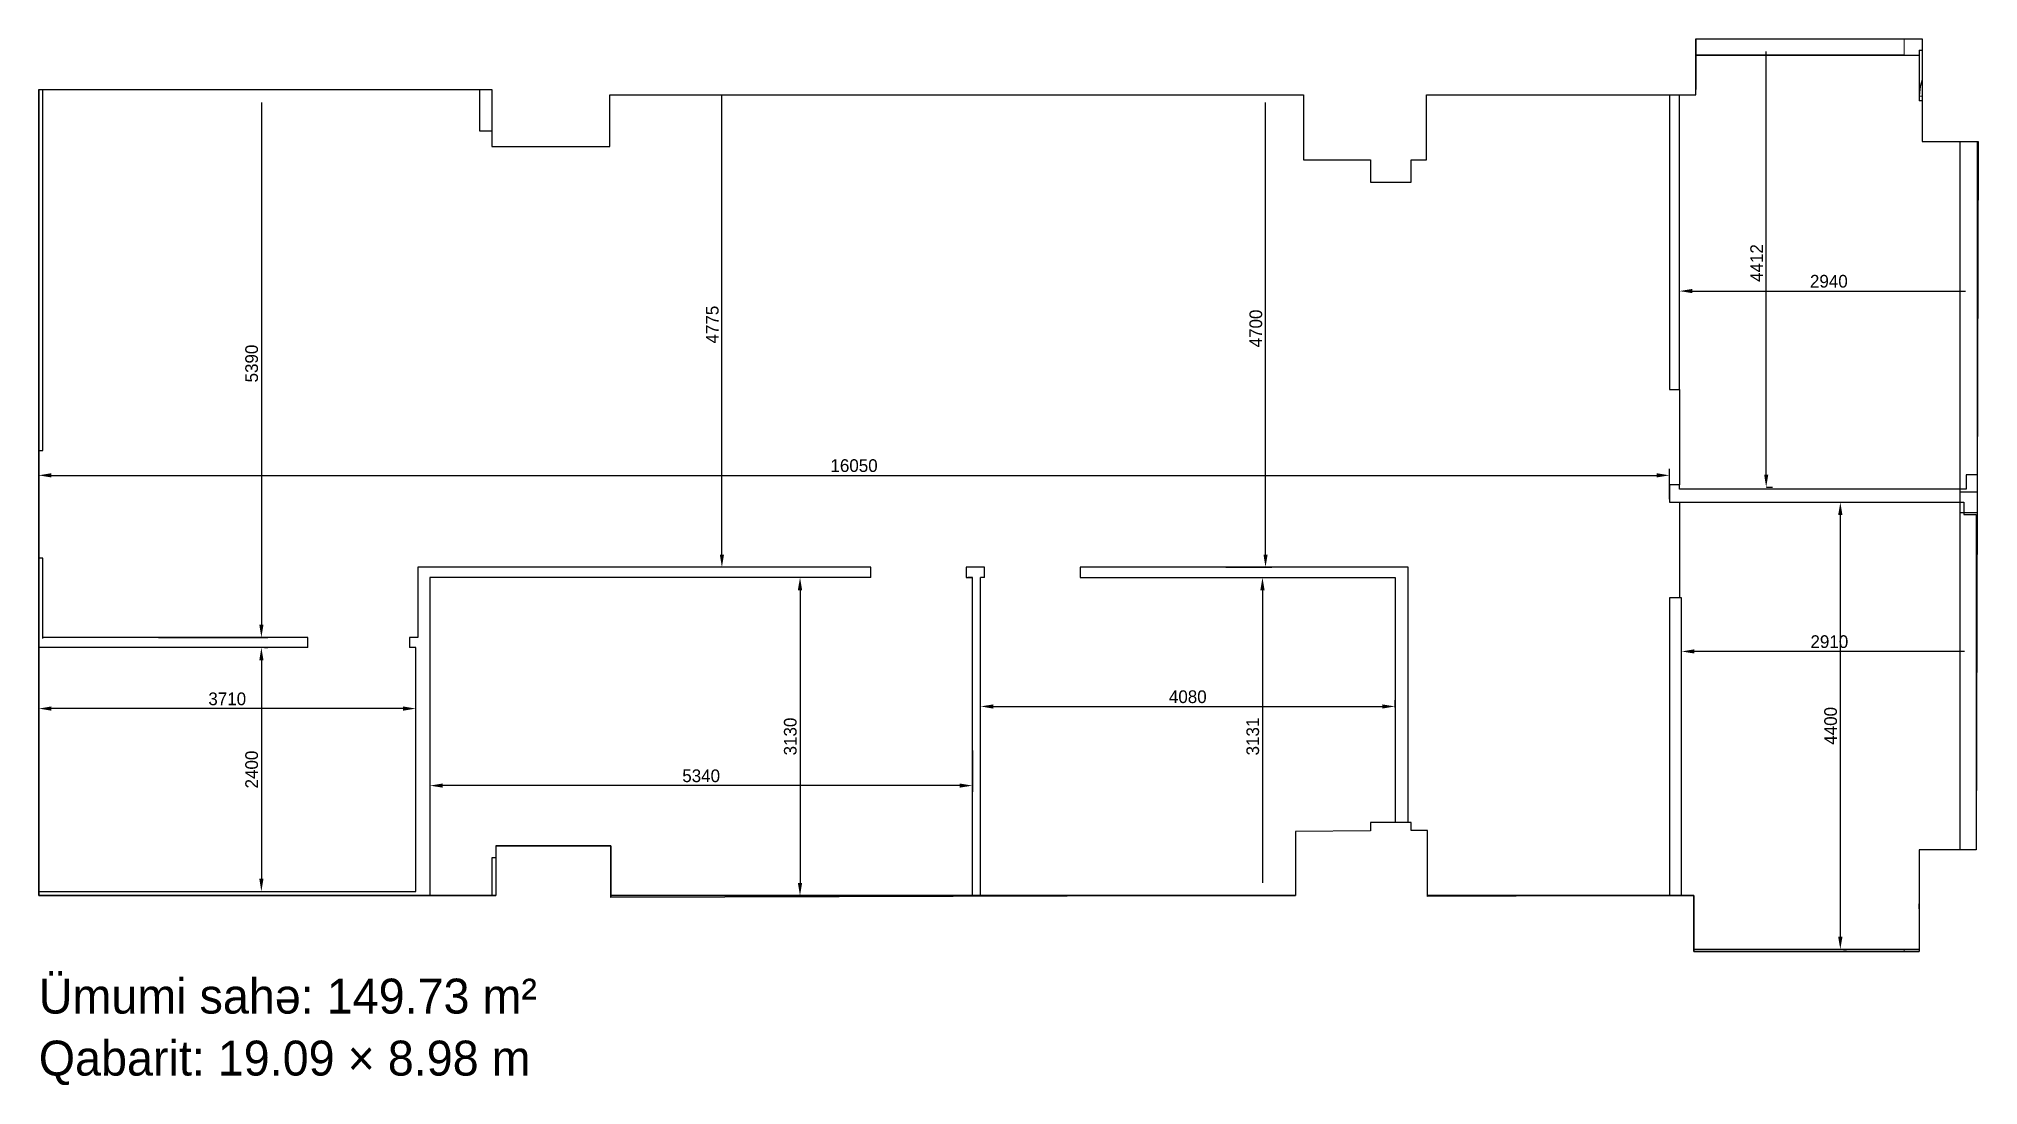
# Model space of a CAD drawing. Header units: millimetres. Extents: x 1394655 to 1413745, y 8396 to 18692.
import ezdxf

# ---------------------------------------------------------------- set-up
doc = ezdxf.new("R2010")
doc.units = ezdxf.units.MM
for name, color, linetype in [('Divar-komek', 7, 'Continuous'), ('OFFICE_BOUNDARY', 3, 'Continuous'), ('Pencere', 7, 'Continuous'), ('plita 2', 7, 'Continuous'), ('sutun1', 7, 'Continuous')]:
    doc.layers.add(name, color=color, linetype=linetype)
doc.layers.add('obl. keramogranit', color=138, linetype='Continuous', lineweight=18, true_color=0x005252)

msp = doc.modelspace()

# ---------------------------------------------------------------- linework, layer by layer
for p, q in [((1410965, 18142), (1410965, 18692)), ((1410965, 18142), (1410965, 18692)), ((1410965, 18692), (1413195, 18692)), ((1413195, 18692), (1413195, 17682)), ((1394655, 18192), (1399115, 18192)), ((1394655, 10262), (1394655, 18192)), ((1394695, 14642), (1394695, 18192)), ((1398995, 17782), (1398995, 18192)), ((1399115, 18192), (1399115, 17632)), ((1400275, 17632), (1400275, 18142)), ((1400275, 17632), (1400275, 18142)), ((1400275, 18142), (1407105, 18142)), ((1407105, 18142), (1407105, 17502)), ((1408315, 17502), (1408315, 18142)), ((1408315, 17502), (1408315, 18142)), ((1408315, 18142), (1410965, 18142)), ((1410705, 18142), (1410705, 15242)), ((1410805, 15242), (1410805, 18142)), ((1399115, 17782), (1398995, 17782)), ((1399115, 17632), (1400275, 17632)), ((1413195, 17682), (1413745, 17682)), ((1413745, 17682), (1413725, 10712)), ((1410705, 15242), (1410805, 15242)), ((1410805, 15242), (1410805, 14302)), ((1394655, 14642), (1394695, 14642)), ((1413736, 14402), (1413625, 14402)), ((1413625, 14402), (1413625, 14262)), ((1410805, 14302), (1410705, 14302)), ((1410705, 14302), (1410705, 14132)), ((1410705, 14132), (1410805, 14132)), ((1410805, 14262), (1410805, 14302)), ((1413625, 14262), (1410805, 14262)), ((1410805, 14132), (1410805, 13192)), ((1410805, 14132), (1413605, 14132)), ((1413605, 14132), (1413605, 14012)), ((1413605, 14012), (1413725, 14012)), ((1413725, 14012), (1413725, 10712)), ((1394695, 13582), (1394655, 13582)), ((1394695, 12792), (1394695, 13582)), ((1402845, 13392), (1398505, 13392)), ((1398505, 13392), (1398505, 10262)), ((1403845, 10253), (1403845, 13392)), ((1403925, 10253), (1403925, 13392)), ((1408135, 13492), (1404905, 13492)), ((1404905, 13492), (1404905, 13392)), ((1408005, 13392), (1408005, 10982)), ((1408135, 10982), (1408135, 13492)), ((1410805, 13192), (1410705, 13192)), ((1410705, 13192), (1410705, 10261)), ((1410825, 13192), (1410805, 13192)), ((1410825, 10262), (1410825, 13192)), ((1407025, 10892), (1407025, 10262)), ((1408325, 10902), (1408165, 10902)), ((1408325, 10252), (1408325, 10902)), ((1408325, 10252), (1408325, 10902)), ((1399155, 10752), (1400285, 10752)), ((1400285, 10752), (1399155, 10752)), ((1399155, 10752), (1399155, 10262)), ((1400285, 10752), (1400285, 10242)), ((1400285, 10242), (1400285, 10752)), ((1413725, 10712), (1413165, 10712)), ((1413725, 10712), (1413165, 10712)), ((1413165, 10712), (1413165, 9712)), ((1399155, 10262), (1394655, 10262)), ((1407025, 10262), (1400285, 10242)), ((1410945, 10262), (1408325, 10252)), ((1410945, 10262), (1410825, 10262)), ((1410945, 9712), (1410945, 10262)), ((1410945, 9712), (1410945, 10262)), ((1413165, 9712), (1410945, 9712)), ((1413165, 9712), (1410945, 9712))]:
    msp.add_line(p, q)
at = {"color": 1, "lineweight": 30}
for p, q in [((1410965, 18192), (1410965, 18692)), ((1394655, 10262), (1394655, 18192)), ((1399155, 10262), (1394655, 10262)), ((1407025, 10262), (1400285, 10262)), ((1410945, 10262), (1408325, 10262)), ((1410945, 9712), (1410945, 10262)), ((1413165, 9712), (1410945, 9712))]:
    msp.add_line(p, q, dxfattribs=at)
at = {"color": 0, "lineweight": -2, "transparency": 16777216}
for p, q in [((1411658, 14405), (1411658, 18567)), ((1401379, 13617), (1401379, 18142)), ((1396846, 18067), (1396846, 12927)), ((1406730, 13617), (1406730, 18067)), ((1410805, 16025), (1410805, 16273)), ((1410930, 16210), (1413620, 16210)), ((1394655, 14158), (1394655, 14460)), ((1394780, 14397), (1410580, 14397)), ((1410705, 14164), (1410705, 14460)), ((1411660, 14280), (1411721, 14280)), ((1412419, 14132), (1412450, 14132)), ((1412388, 14007), (1412388, 9857)), ((1401466, 13492), (1401317, 13492)), ((1402206, 13392), (1402086, 13392)), ((1406338, 13492), (1406793, 13492)), ((1406722, 13392), (1406763, 13392)), ((1402148, 13267), (1402148, 10387)), ((1406700, 13267), (1406700, 10386)), ((1395833, 12802), (1396909, 12802)), ((1396878, 12702), (1396909, 12702)), ((1410825, 12339), (1410825, 12727)), ((1413610, 12664), (1410950, 12664)), ((1396846, 12577), (1396846, 10427)), ((1394655, 12074), (1394655, 12165)), ((1398240, 12102), (1394780, 12102)), ((1398365, 12074), (1398365, 12165)), ((1403925, 12114), (1403925, 12185)), ((1404050, 12123), (1407880, 12123)), ((1408005, 12114), (1408005, 12185)), ((1398505, 11688), (1398505, 11282)), ((1403845, 11688), (1403845, 11282)), ((1403720, 11344), (1398630, 11344)), ((1396878, 10302), (1396909, 10302)), ((1402206, 10262), (1402086, 10262)), ((1412419, 9732), (1412450, 9732))]:
    msp.add_line(p, q, dxfattribs=at)
for points in [[(1402845, 13392), (1402845, 13492), (1398385, 13492), (1398385, 12802), (1398305, 12802), (1398305, 12702)], [(1403965, 13392), (1403965, 13492), (1403785, 13492), (1403785, 13392)], [(1403785, 13392), (1403845, 13392)], [(1403845, 13392), (1403801, 13392)], [(1403965, 13392), (1403925, 13392)], [(1404905, 13392), (1408005, 13392)], [(1397305, 12802), (1394695, 12802)], [(1397305, 12702), (1397305, 12802)], [(1397305, 12702), (1394655, 12702), (1394655, 10302), (1398365, 10302), (1398365, 12702), (1398305, 12702)]]:
    msp.add_lwpolyline(points)
at = {"color": 0, "transparency": 16777216}
for points in [[(1410930, 16231), (1410930, 16190), (1410805, 16210)], [(1394780, 14418), (1394780, 14376), (1394655, 14397)], [(1410580, 14418), (1410580, 14376), (1410705, 14397)], [(1411638, 14405), (1411679, 14405), (1411658, 14280)], [(1412367, 14007), (1412409, 14007), (1412388, 14132)], [(1401359, 13617), (1401400, 13617), (1401379, 13492)], [(1406710, 13617), (1406751, 13617), (1406730, 13492)], [(1402127, 13267), (1402169, 13267), (1402148, 13392)], [(1406679, 13267), (1406721, 13267), (1406700, 13392)], [(1396826, 12927), (1396867, 12927), (1396846, 12802)], [(1396826, 12577), (1396867, 12577), (1396846, 12702)], [(1410950, 12685), (1410950, 12644), (1410825, 12664)], [(1394780, 12123), (1394780, 12081), (1394655, 12102)], [(1398240, 12123), (1398240, 12081), (1398365, 12102)], [(1404050, 12143), (1404050, 12102), (1403925, 12123)], [(1407880, 12143), (1407880, 12102), (1408005, 12123)], [(1398630, 11365), (1398630, 11324), (1398505, 11344)], [(1403720, 11365), (1403720, 11324), (1403845, 11344)], [(1396826, 10427), (1396867, 10427), (1396846, 10302)], [(1402127, 10387), (1402169, 10387), (1402148, 10262)], [(1412367, 9857), (1412409, 9857), (1412388, 9732)]]:
    msp.add_solid(points, dxfattribs=at)
at = {"layer": 'Divar-komek'}
msp.add_lwpolyline([(1413195, 18290), (1413174, 18223), (1413165, 18132)], dxfattribs=at)
at = {"layer": 'obl. keramogranit'}
for p, q in [((1413015, 18692), (1413015, 18532)), ((1413015, 18532), (1413165, 18532)), ((1413015, 9712), (1413015, 9732)), ((1413015, 9732), (1413165, 9732))]:
    msp.add_line(p, q, dxfattribs=at)
at = {"layer": 'OFFICE_BOUNDARY'}
msp.add_lwpolyline([(1399115, 18192), (1399115, 17632), (1400275, 17632), (1400275, 18142), (1407105, 18142), (1407105, 17502), (1407765, 17502), (1407765, 17282), (1408165, 17282), (1408165, 17502), (1408315, 17502), (1408315, 18142), (1410965, 18142), (1410965, 18692), (1413195, 18692), (1413195, 17682), (1413745, 17682), (1413725, 10712), (1413165, 10712), (1413165, 9712), (1410945, 9712), (1410945, 10262), (1408325, 10252), (1408325, 10902), (1408165, 10901), (1408165, 10982), (1407765, 10982), (1407765, 10898), (1407025, 10892), (1407025, 10262), (1400285, 10242), (1400285, 10752), (1399155, 10752), (1399155, 10262), (1394655, 10262), (1394655, 18192), (1399115, 18192)], close=True, dxfattribs=at)
at = {"layer": 'Pencere'}
msp.add_line((1413735, 17682), (1413735, 14232), dxfattribs=at)
at = {"layer": 'plita 2'}
for p, q in [((1413015, 18532), (1410965, 18532)), ((1413015, 9732), (1410945, 9732))]:
    msp.add_line(p, q, dxfattribs=at)
at = {"layer": 'sutun1', "color": 183}
for p, q in [((1410965, 18532), (1413165, 18532)), ((1413165, 18532), (1413165, 18132)), ((1413165, 18132), (1413195, 18129)), ((1413565, 17682), (1413565, 10712)), ((1413165, 10182), (1413165, 9732)), ((1413165, 9732), (1410945, 9732))]:
    msp.add_line(p, q, dxfattribs=at)
at = {"layer": 'sutun1'}
for p, q in [((1413165, 18582), (1413165, 18082)), ((1413165, 18582), (1413195, 18582)), ((1399115, 18192), (1399115, 17632)), ((1413165, 18132), (1413165, 18082)), ((1413195, 18082), (1413165, 18082)), ((1399115, 17632), (1400115, 17632)), ((1413565, 14232), (1413565, 14032)), ((1413735, 14232), (1413565, 14232)), ((1413565, 14032), (1413735, 14032)), ((1399155, 10632), (1399115, 10632)), ((1399115, 10632), (1399115, 10262)), ((1413165, 10182), (1413165, 9712)), ((1413165, 10132), (1413165, 10182))]:
    msp.add_line(p, q, dxfattribs=at)

# ---------------------------------------------------------------- texts
for s, p in [('Ümumi sahə: 149.73 m²', (1394655, 9101)), ('Qabarit: 19.09 × 8.98 m', (1394655, 8491))]:
    msp.add_text(s, height=343.62).set_placement(p)
at = {"color": 0, "transparency": 16777216, "char_height": 125, "attachment_point": 5, "rotation": 90}
for s, insert in [('4412', (1411564, 16486)), ('4775', (1401285, 15880)), ('4700', (1406635, 15842)), ('5390', (1396751, 15497)), ('4400', (1412293, 11932)), ('3130', (1402053, 11827)), ('3131', (1406605, 11827)), ('2400', (1396751, 11502))]:
    msp.add_mtext(s, dxfattribs=dict(at, insert=insert))
at = {"color": 0, "transparency": 16777216, "char_height": 125, "attachment_point": 5}
for s, insert in [('2940', (1412275, 16306)), ('16050', (1402680, 14492)), ('2910', (1412280, 12760)), ('3710', (1396510, 12197)), ('4080', (1405965, 12218)), ('5340', (1401175, 11440))]:
    msp.add_mtext(s, dxfattribs=dict(at, insert=insert))

doc.saveas('drawing.dxf')
